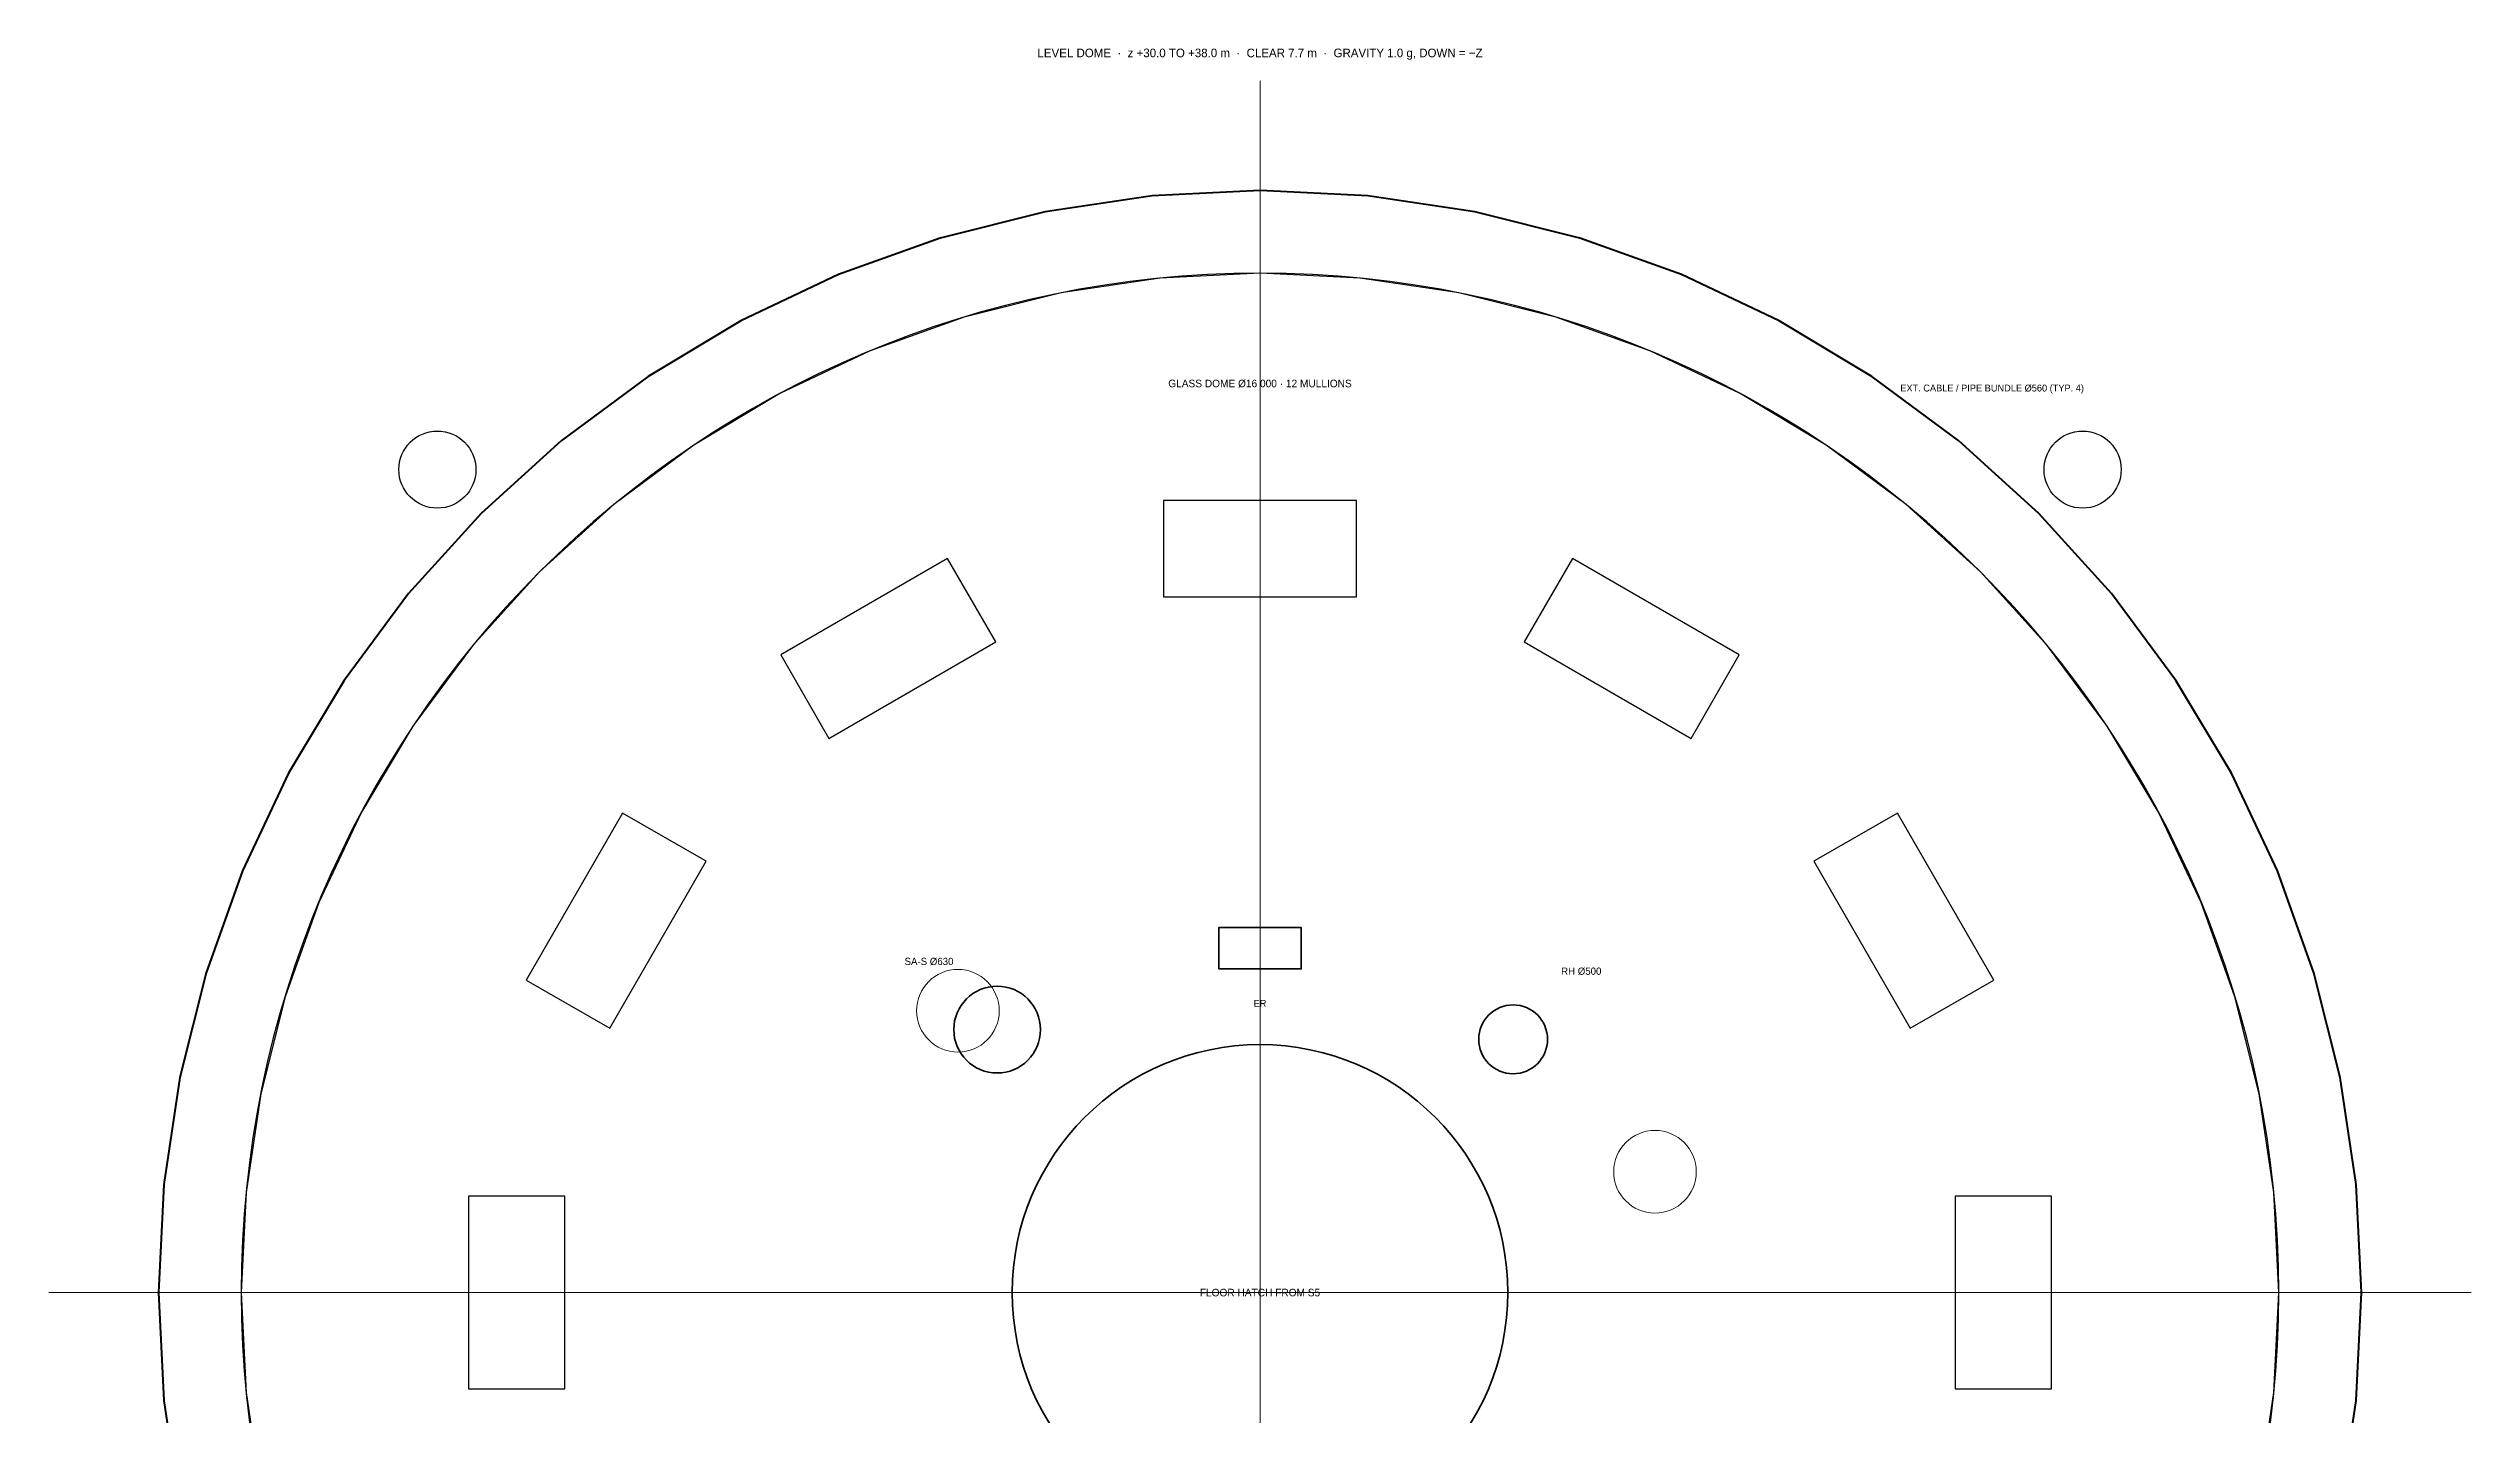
# Model space of a CAD drawing. Header units: millimetres. Extents: x 0 to 221000, y -9500 to 9035.
# Drawn here: x 203400 to 221000, y -885 to 9032 of the extents above; entities that cross this region are included whole.
import ezdxf
from ezdxf.enums import TextEntityAlignment as Align

# ---------------------------------------------------------------- set-up
doc = ezdxf.new("R2010")
doc.units = ezdxf.units.MM
doc.linetypes.add('CENTER', pattern=[5.08, 3.175, -0.635, 0.635, -0.635])
for name, color, linetype, lineweight in [('A-ANNO-NOTE', 7, 'CONTINUOUS', 18), ('A-DOOR-PRES', 1, 'CONTINUOUS', 35), ('A-EQPM', 30, 'CONTINUOUS', 25), ('A-FURN', 8, 'CONTINUOUS', 18), ('A-GLAZ', 5, 'CONTINUOUS', 25), ('A-GRID', 9, 'CENTER', 18), ('A-POCHE', 7, 'CONTINUOUS', 50), ('A-WALL-SHFT', 7, 'CONTINUOUS', 35), ('M-ANNO-TEXT', 7, 'CONTINUOUS', 25), ('M-DUCT-RETN', 30, 'CONTINUOUS', 35), ('M-DUCT-SUPP', 5, 'CONTINUOUS', 35)]:
    doc.layers.add(name, color=color, linetype=linetype, lineweight=lineweight)
doc.layers.add('A-VOID', color=7, linetype='CONTINUOUS')

msp = doc.modelspace()

# ---------------------------------------------------------------- linework, layer by layer
at = {"layer": 'A-DOOR-PRES'}
msp.add_circle((212200, 0), 1800, dxfattribs=at)
at = {"layer": 'A-EQPM'}
for points in [[(212900, 5050), (212900, 5750), (211500, 5750), (211500, 5050)], [(210281.21778, 4723.42829), (209931.21778, 5329.64607), (208718.78222, 4629.64607), (209068.78222, 4023.42829)], [(215331.21778, 4023.42829), (215681.21778, 4629.64607), (214468.78222, 5329.64607), (214118.78222, 4723.42829)], [(208176.57171, 3131.21778), (207570.35393, 3481.21778), (206870.35393, 2268.78222), (207476.57171, 1918.78222)], [(216923.42829, 1918.78222), (217529.64607, 2268.78222), (216829.64607, 3481.21778), (216223.42829, 3131.21778)], [(207150, 700), (206450, 700), (206450, -700), (207150, -700)], [(217250, -700), (217950, -700), (217950, 700), (217250, 700)]]:
    msp.add_lwpolyline(points, close=True, dxfattribs=at)
for centre in [(206224.9477, 5975.0523), (218175.0523, 5975.0523)]:
    msp.add_circle(centre, 280, dxfattribs=at)
at = {"layer": 'A-FURN'}
for centre in [(210005.9389, 2045.99508), (215068.91427, 877.11511)]:
    msp.add_circle(centre, 300, dxfattribs=at)
at = {"layer": 'A-GLAZ'}
msp.add_circle((212200, 0), 7400, dxfattribs=at)
at = {"layer": 'A-GRID'}
for q in [(212200, 8800), (203400, 0), (221000, 0), (212200, -8800)]:
    msp.add_line((212200, 0), q, dxfattribs=at)
at = {"layer": 'A-POCHE'}
msp.add_lwpolyline([(220046.28224, -1560.72258), (220161.47781, -784.13712), (220200, 0), (220161.47781, 784.13712), (220046.28224, 1560.72258), (219855.52269, 2322.27742), (219591.03626, 3061.46746), (219255.37011, 3771.17389), (218851.7569, 4444.56186), (218384.08363, 5075.14627), (217856.85425, 5656.85425), (217275.14627, 6184.08363), (216644.56186, 6651.7569), (215971.17389, 7055.37011), (215261.46746, 7391.03626), (214522.27742, 7655.52269), (213760.72258, 7846.28224), (212984.13712, 7961.47781), (212200, 8000), (211415.86288, 7961.47781), (210639.27742, 7846.28224), (209877.72258, 7655.52269), (209138.53254, 7391.03626), (208428.82611, 7055.37011), (207755.43814, 6651.7569), (207124.85373, 6184.08363), (206543.14575, 5656.85425), (206015.91637, 5075.14627), (205548.2431, 4444.56186), (205144.62989, 3771.17389), (204808.96374, 3061.46746), (204544.47731, 2322.27742), (204353.71776, 1560.72258), (204238.52219, 784.13712), (204200, 0), (204238.52219, -784.13712), (204353.71776, -1560.72258)], dxfattribs=at)
at = {"layer": 'A-VOID'}
msp.add_lwpolyline([(219457.81107, -1443.66838), (219564.36698, -725.32684), (219600, 0), (219564.36698, 725.32684), (219457.81107, 1443.66838), (219281.35848, 2148.10661), (219036.70854, 2831.8574), (218726.21736, 3488.33585), (218352.87513, 4111.21972), (217920.27735, 4694.5103), (217432.59018, 5232.59018), (216894.5103, 5720.27735), (216311.21972, 6152.87513), (215688.33585, 6526.21736), (215031.8574, 6836.70854), (214348.10661, 7081.35848), (213643.66838, 7257.81107), (212925.32684, 7364.36698), (212200, 7400), (211474.67316, 7364.36698), (210756.33162, 7257.81107), (210051.89339, 7081.35848), (209368.1426, 6836.70854), (208711.66415, 6526.21736), (208088.78028, 6152.87513), (207505.4897, 5720.27735), (206967.40982, 5232.59018), (206479.72265, 4694.5103), (206047.12487, 4111.21972), (205673.78264, 3488.33585), (205363.29146, 2831.8574), (205118.64152, 2148.10661), (204942.18893, 1443.66838), (204835.63302, 725.32684), (204800, 0), (204835.63302, -725.32684), (204942.18893, -1443.66838)], dxfattribs=at)
at = {"layer": 'A-WALL-SHFT'}
msp.add_lwpolyline([(211900, 2350), (212500, 2350), (212500, 2650), (211900, 2650)], close=True, dxfattribs=at)
at = {"layer": 'M-DUCT-RETN'}
msp.add_circle((214038.47763, 1838.47763), 250, dxfattribs=at)
at = {"layer": 'M-DUCT-SUPP'}
msp.add_circle((210290.81169, 1909.18831), 315, dxfattribs=at)

# ---------------------------------------------------------------- texts
at = {"layer": 'A-ANNO-NOTE'}
for s, height, p in [('LEVEL DOME  ·  z +30.0 TO +38.0 m  ·  CLEAR 7.7 m  ·  GRAVITY 1.0 g, DOWN = −Z', 62.5, (212200, 9000)), ('GLASS DOME Ø16 000 · 12 MULLIONS', 55, (212200, 6600)), ('EXT. CABLE / PIPE BUNDLE Ø560 (TYP. 4)', 50, (217517.7573, 6566.88337)), ('ER', 50, (212200, 2100)), ('FLOOR HATCH FROM S5', 55, (212200, 0))]:
    msp.add_text(s, height=height, dxfattribs=at).set_placement(p, align=Align.MIDDLE_CENTER)
at = {"layer": 'M-ANNO-TEXT'}
for s, p in [('SA-S Ø630', (209795.83694, 2404.16306)), ('RH Ø500', (214533.45238, 2333.45238))]:
    msp.add_text(s, height=52.5, dxfattribs=at).set_placement(p, align=Align.MIDDLE_CENTER)

doc.saveas('drawing.dxf')
